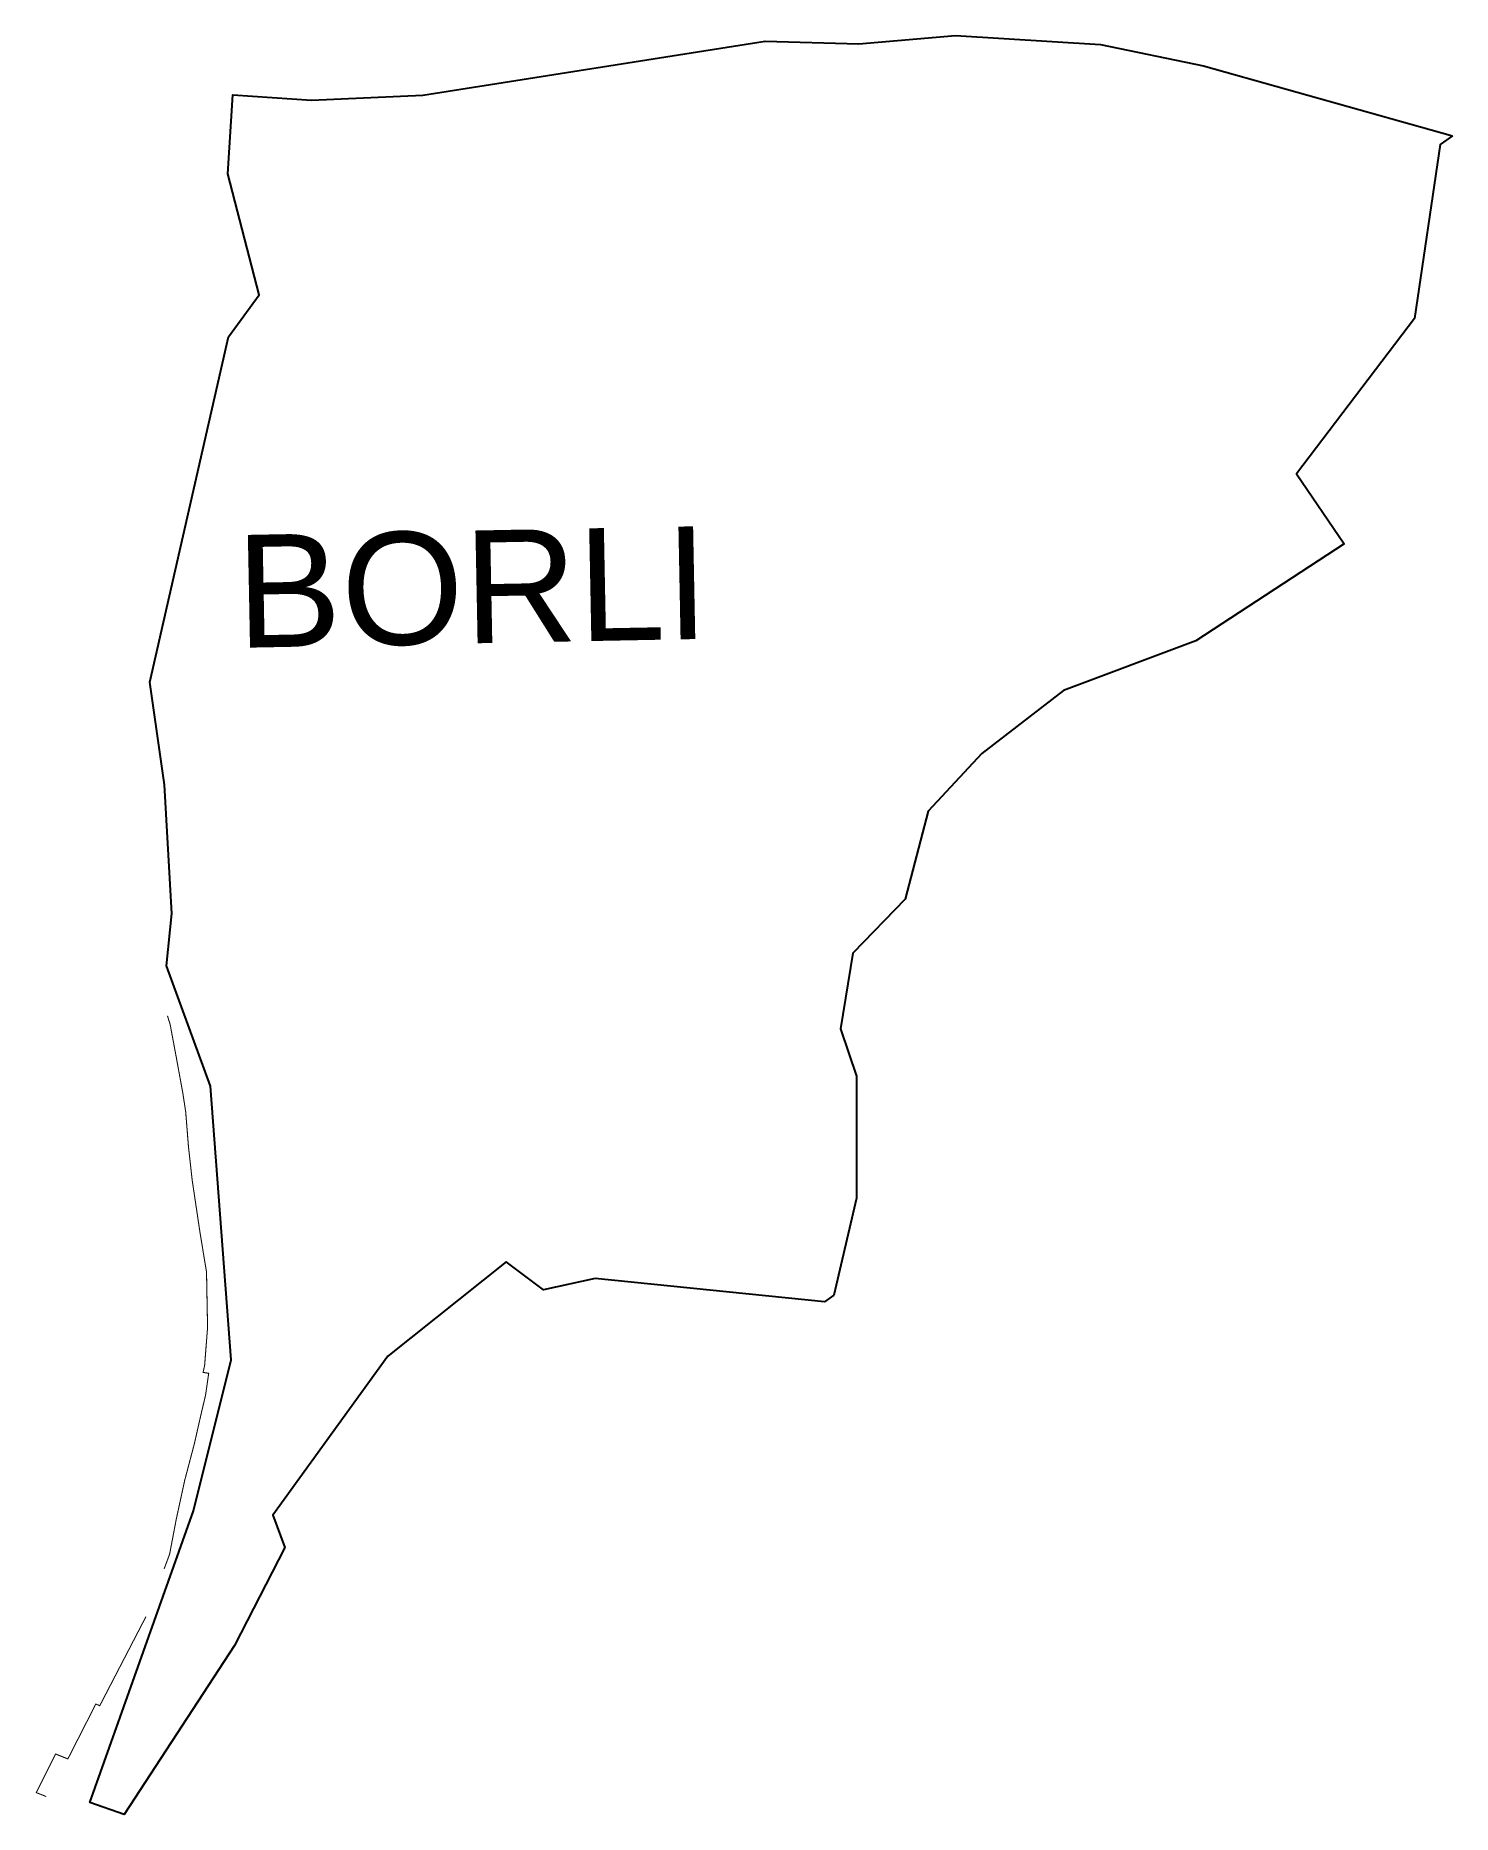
# Model space of a CAD drawing. Header units: metres. Extents: x 279361 to 280727, y 2047192 to 2048907.
import ezdxf

# ---------------------------------------------------------------- set-up
doc = ezdxf.new("R2010")
doc.units = ezdxf.units.M
for name, color, linetype in [('SEAWALL', 170, 'Continuous'), ('village', 3, 'Continuous'), ('VILLAGE NAME', 250, 'Continuous')]:
    doc.layers.add(name, color=color, linetype=linetype)
doc.styles.get("Standard").update_dxf_attribs({"font": 'simplex.shx'})

msp = doc.modelspace()

# ---------------------------------------------------------------- linework, layer by layer
at = {"layer": 'SEAWALL', "color": 30, "const_width": 1, "flags": 128}
for points in [[(279484.9, 2047428.3), (279490.2, 2047442.5), (279496.6, 2047476.2), (279504.7, 2047513.5), (279514.2, 2047549.6), (279520.3, 2047576.6), (279524.9, 2047596.1), (279527.9, 2047617), (279522.5, 2047617.9), (279524, 2047624.9), (279526.8, 2047661.2), (279525.8, 2047714.6), (279519.4, 2047753.5), (279512, 2047803.1), (279508.4, 2047835.4), (279505.7, 2047869.4), (279502.9, 2047887.5), (279496.8, 2047920.9), (279490.7, 2047953.6), (279488.1, 2047961.8)], [(279467.4, 2047382.3), (279422.8, 2047296.3), (279419.1, 2047298.1), (279392.1, 2047245.1), (279380.3, 2047249.8), (279361.7, 2047212.6), (279371.2, 2047208.8)]]:
    msp.add_lwpolyline(points, dxfattribs=at)
at = {"layer": 'village', "color": 3, "true_color": 0x00ff00}
msp.add_polyline3d([(280727.1, 2048810.5, 0), (280715.4, 2048802.1, 0), (280690.4, 2048634.3, 0), (280576.7, 2048484.4, 0), (280622.7, 2048417.1, 0), (280479.7, 2048323.5, 0), (280352.2, 2048275.5, 0), (280273.2, 2048214.8, 0), (280221.6, 2048159.2, 0), (280199.5, 2048074.2, 0), (280149, 2048022.1, 0), (280137.1, 2047949.3, 0), (280152.4, 2047903.5, 0), (280152.6, 2047785.9, 0), (280130.7, 2047692.5, 0), (280121.7, 2047685.9, 0), (279900.6, 2047708.6, 0), (279850.7, 2047697.6, 0), (279814.8, 2047724.4, 0), (279700.7, 2047633.5, 0), (279589.7, 2047480.2, 0), (279601.3, 2047448.9, 0), (279552.7, 2047354.6, 0), (279446.3, 2047191.5, 0), (279413.4, 2047203.1, 0), (279513.1, 2047484.4, 0), (279549.4, 2047630, 0), (279529.5, 2047893.9, 0), (279487.3, 2048010.1, 0), (279492.4, 2048060.5, 0), (279485.4, 2048184.7, 0), (279471, 2048283.7, 0), (279546.9, 2048616.8, 0), (279576.5, 2048657.1, 0), (279546.4, 2048773.8, 0), (279551.2, 2048850.1, 0), (279627.1, 2048845, 0), (279734.3, 2048849.7, 0), (280064.4, 2048901.8, 0), (280154.8, 2048899.3, 0), (280247.8, 2048907.2, 0), (280387.8, 2048898.7, 0), (280487, 2048878.2, 0)], close=True, dxfattribs=at)

# ---------------------------------------------------------------- texts
at = {"layer": 'VILLAGE NAME', "insert": (279553.2, 2048425.4), "char_height": 108.748, "attachment_point": 1, "rotation": 1.1028}
msp.add_mtext_dynamic_manual_height_columns('{\\fArial|b0|i0|c0|p34;BORLI}', width=726.929, gutter_width=543.7, heights=[0], dxfattribs=at)

doc.saveas('drawing.dxf')
